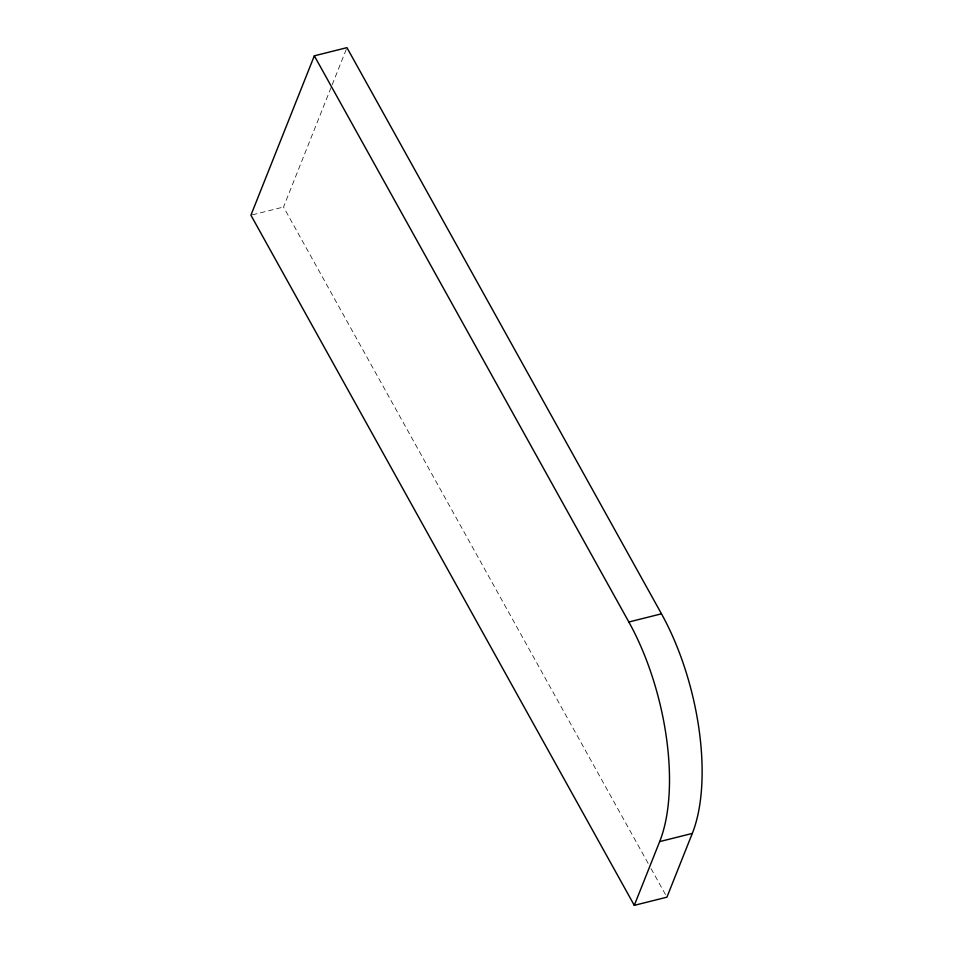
<?xml version="1.0" encoding="UTF-8"?>
<svg xmlns="http://www.w3.org/2000/svg" width="953" height="953" viewBox="0 0 953 953"><rect width="100%" height="100%" fill="white"/><g stroke="black" fill="none" stroke-linecap="round" stroke-linejoin="round"><path stroke-width="0.71" stroke-dasharray="4.76 3.57" d="M648.147 863.382L283.529 207.027L331.644 86.115M332.192 84.746L346.952 47.65M252.331 214.842L283.529 207.027M651.042 868.576L666.921 897.178"/><path stroke-width="1.43" d="M314.335 55.822L250.913 215.199L634.293 905.35L666.921 897.178L692.295 833.422A160.449 70.451 75.9 0 0 661.477 613.815L346.952 47.65L314.335 55.822L628.849 621.999A160.449 70.451 75.9 0 1 659.667 841.606L634.293 905.35M628.849 621.999L661.477 613.815M659.667 841.606L692.295 833.422"/></g></svg>
